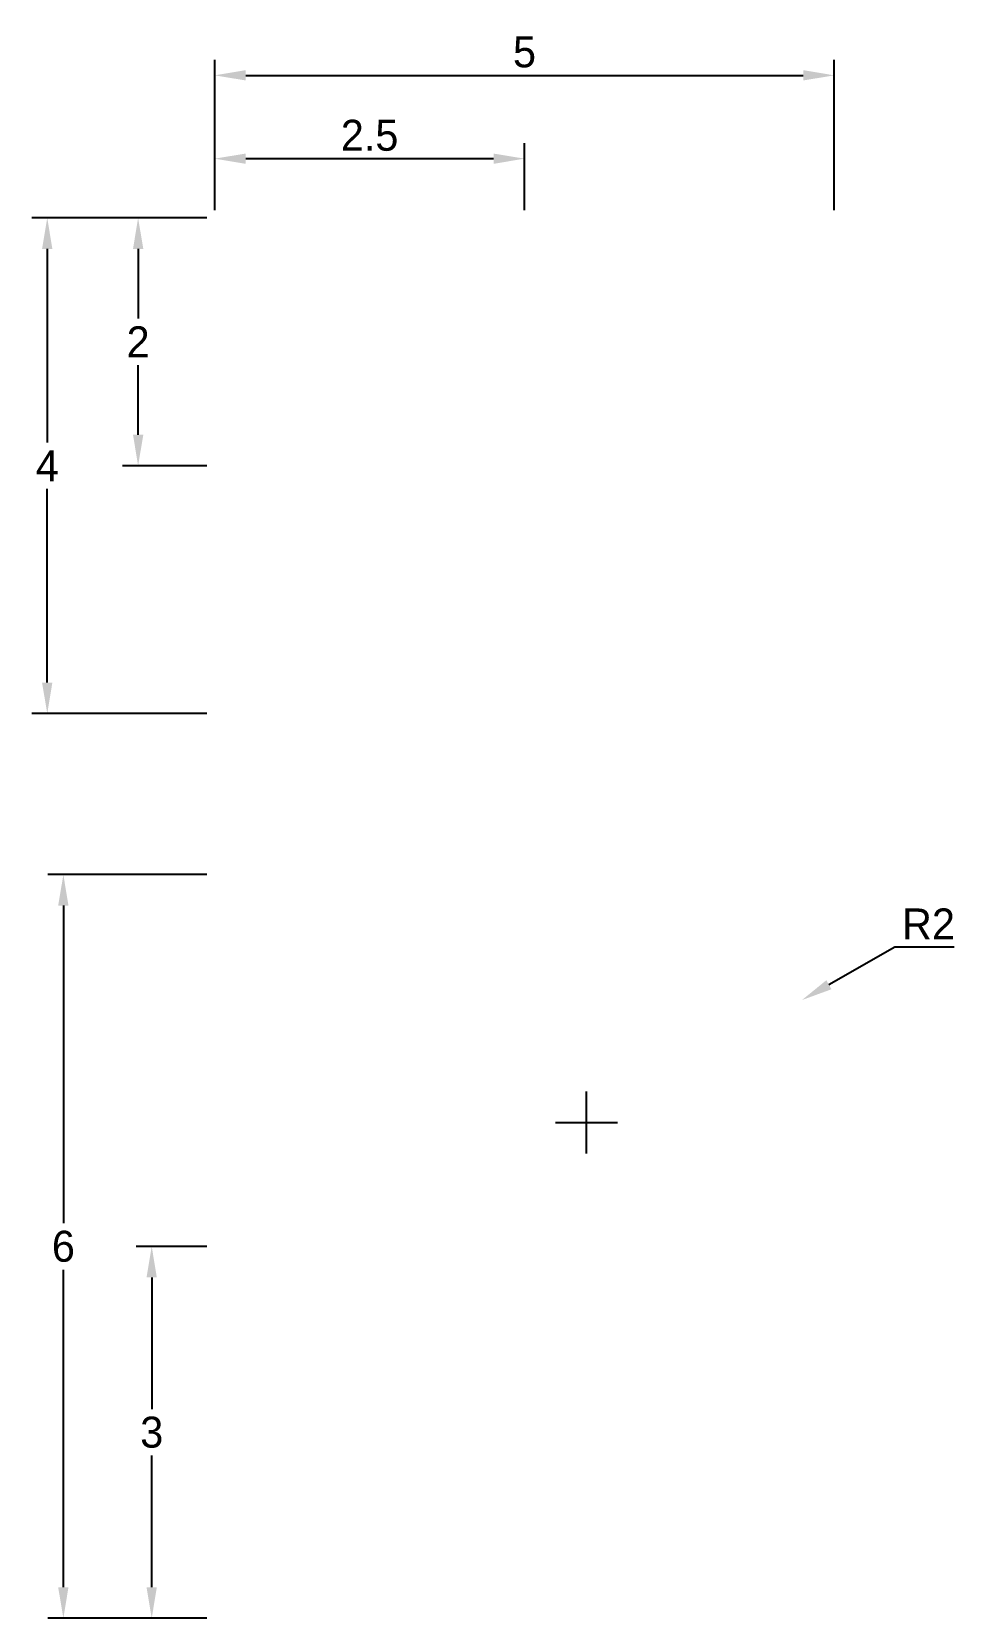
# Paper-space layout 'Layout1' of a CAD drawing. Header units: millimetres. Extents: x 66 to 140, y 51 to 179.
import ezdxf

# ---------------------------------------------------------------- set-up
doc = ezdxf.new("R2010")
doc.units = ezdxf.units.MM
doc.dimstyles.new('ISO-25', dxfattribs={"dimtxt": 2.5, "dimasz": 2.5, "dimexe": 1.25, "dimexo": 0.625, "dimtad": 1, "dimtih": 1, "dimtoh": 1, "dimdsep": 46, "dimtxsty": 'Standard', "dimcen": 2.5, "dimadec": 0, "dimazin": 0, "dimtfac": 1, "dimtofl": 0, "dimtmove": 0, "dimatfit": 3, "dimfxl": 1, "dimarcsym": 0})

# ---------------------------------------------------------------- blocks, each defined once
blk = doc.blocks.new('*D10')
at = {"color": 0, "lineweight": -2, "transparency": 16777216}
for p, q in [((79.87, 163.57), (65.74, 163.57)), ((66.99, 161.07), (66.99, 145.45)), ((66.99, 126.07), (66.99, 141.7)), ((79.87, 123.57), (65.74, 123.57))]:
    blk.add_line(p, q, dxfattribs=at)
at = {"color": 0, "transparency": 16777216}
for points in [[(66.57, 161.07), (67.4, 161.07), (66.99, 163.57)], [(66.57, 126.07), (67.4, 126.07), (66.99, 123.57)]]:
    blk.add_solid(points, dxfattribs=at)
at = {"layer": 'Defpoints', "color": 0, "transparency": 16777216}
for p in [(80.5, 163.57), (66.99, 123.57), (80.5, 123.57)]:
    blk.add_point(p, dxfattribs=at)
at = {"color": 0, "transparency": 16777216, "insert": (66.99, 143.57), "char_height": 2.5, "attachment_point": 5}
blk.add_mtext('4', dxfattribs=at)
blk = doc.blocks.new('*D11')
at = {"color": 0, "lineweight": -2, "transparency": 16777216}
for p, q in [((80.5, 164.2), (80.5, 169.6)), ((105.5, 164.2), (105.5, 169.6)), ((83, 168.35), (103, 168.35))]:
    blk.add_line(p, q, dxfattribs=at)
at = {"color": 0, "transparency": 16777216}
for points in [[(83, 168.76), (83, 167.93), (80.5, 168.35)], [(103, 168.76), (103, 167.93), (105.5, 168.35)]]:
    blk.add_solid(points, dxfattribs=at)
at = {"layer": 'Defpoints', "color": 0, "transparency": 16777216}
for p in [(105.5, 168.35), (80.5, 163.57), (105.5, 163.57)]:
    blk.add_point(p, dxfattribs=at)
at = {"color": 0, "transparency": 16777216, "insert": (93, 170.22), "char_height": 2.5, "attachment_point": 5}
blk.add_mtext('2.5', dxfattribs=at)
blk = doc.blocks.new('*D12')
at = {"color": 0, "lineweight": -2, "transparency": 16777216}
for p, q in [((80.5, 164.2), (80.5, 176.32)), ((130.5, 164.2), (130.5, 176.32)), ((83, 175.07), (128, 175.07))]:
    blk.add_line(p, q, dxfattribs=at)
at = {"color": 0, "transparency": 16777216}
for points in [[(83, 175.49), (83, 174.66), (80.5, 175.07)], [(128, 175.49), (128, 174.66), (130.5, 175.07)]]:
    blk.add_solid(points, dxfattribs=at)
at = {"layer": 'Defpoints', "color": 0, "transparency": 16777216}
for p in [(130.5, 175.07), (80.5, 163.57), (130.5, 163.57)]:
    blk.add_point(p, dxfattribs=at)
at = {"color": 0, "transparency": 16777216, "insert": (105.5, 176.95), "char_height": 2.5, "attachment_point": 5}
blk.add_mtext('5', dxfattribs=at)
blk = doc.blocks.new('*D13')
at = {"color": 0, "lineweight": -2, "transparency": 16777216}
for p, q in [((79.87, 163.57), (73.07, 163.57)), ((74.32, 161.07), (74.32, 155.45)), ((74.32, 146.07), (74.32, 151.7)), ((79.87, 143.57), (73.07, 143.57))]:
    blk.add_line(p, q, dxfattribs=at)
at = {"color": 0, "transparency": 16777216}
for points in [[(73.91, 161.07), (74.74, 161.07), (74.32, 163.57)], [(73.91, 146.07), (74.74, 146.07), (74.32, 143.57)]]:
    blk.add_solid(points, dxfattribs=at)
at = {"layer": 'Defpoints', "color": 0, "transparency": 16777216}
for p in [(80.5, 163.57), (74.32, 143.57), (80.5, 143.57)]:
    blk.add_point(p, dxfattribs=at)
at = {"color": 0, "transparency": 16777216, "insert": (74.32, 153.57), "char_height": 2.5, "attachment_point": 5}
blk.add_mtext('2', dxfattribs=at)
blk = doc.blocks.new('*D14')
at = {"color": 0, "lineweight": -2, "transparency": 16777216}
for p, q in [((135.39, 104.72), (130.06, 101.69)), ((140.18, 104.72), (135.39, 104.72)), ((110.5, 88.08), (110.5, 93.08)), ((108, 90.58), (113, 90.58))]:
    blk.add_line(p, q, dxfattribs=at)
at = {"color": 0, "transparency": 16777216}
blk.add_solid([(129.86, 102.06), (130.27, 101.33), (127.89, 100.46)], dxfattribs=at)
at = {"layer": 'Defpoints', "color": 0, "transparency": 16777216}
for p in [(127.89, 100.46), (110.5, 90.58)]:
    blk.add_point(p, dxfattribs=at)
at = {"color": 0, "transparency": 16777216, "insert": (138.1, 106.6), "char_height": 2.5, "attachment_point": 5}
blk.add_mtext('R2', dxfattribs=at)
blk = doc.blocks.new('*D15')
at = {"color": 0, "lineweight": -2, "transparency": 16777216}
for p, q in [((79.87, 110.58), (67.04, 110.58)), ((68.29, 108.08), (68.29, 82.45)), ((68.29, 53.08), (68.29, 78.7)), ((79.87, 50.58), (67.04, 50.58))]:
    blk.add_line(p, q, dxfattribs=at)
at = {"color": 0, "transparency": 16777216}
for points in [[(67.87, 108.08), (68.7, 108.08), (68.29, 110.58)], [(67.87, 53.08), (68.7, 53.08), (68.29, 50.58)]]:
    blk.add_solid(points, dxfattribs=at)
at = {"layer": 'Defpoints', "color": 0, "transparency": 16777216}
for p in [(80.5, 110.58), (68.29, 50.58), (80.5, 50.58)]:
    blk.add_point(p, dxfattribs=at)
at = {"color": 0, "transparency": 16777216, "insert": (68.29, 80.58), "char_height": 2.5, "attachment_point": 5}
blk.add_mtext('6', dxfattribs=at)
blk = doc.blocks.new('*D16')
at = {"color": 0, "lineweight": -2, "transparency": 16777216}
for p, q in [((79.87, 80.58), (74.17, 80.58)), ((75.42, 78.08), (75.42, 67.45)), ((75.42, 53.08), (75.42, 63.7)), ((79.87, 50.58), (74.17, 50.58))]:
    blk.add_line(p, q, dxfattribs=at)
at = {"color": 0, "transparency": 16777216}
for points in [[(75, 78.08), (75.83, 78.08), (75.42, 80.58)], [(75, 53.08), (75.83, 53.08), (75.42, 50.58)]]:
    blk.add_solid(points, dxfattribs=at)
at = {"layer": 'Defpoints', "color": 0, "transparency": 16777216}
for p in [(75.42, 80.58), (80.5, 80.58), (80.5, 50.58)]:
    blk.add_point(p, dxfattribs=at)
at = {"color": 0, "transparency": 16777216, "insert": (75.42, 65.58), "char_height": 2.5, "attachment_point": 5}
blk.add_mtext('3', dxfattribs=at)

psp = doc.layouts.get("Layout1")

# ---------------------------------------------------------------- dimensions: what is measured, and where the dimension line sits
for base, p2, picture, middle in [((130.498, 175.075), (130.498, 163.572), '*D12', (105.498, 176.95)), ((105.498, 168.345), (105.498, 163.572), '*D11', (92.998, 170.22))]:
    dim = psp.add_linear_dim(base=base, p1=(80.498, 163.572), p2=p2, dimstyle='ISO-25', override={"dimlfac": -0.1})
    dim.commit()
    dim.dimension.update_dxf_attribs({"geometry": picture, "text_midpoint": middle})
for base, p1, p2, picture, middle in [((66.986, 123.572), (80.498, 163.572), (80.498, 123.572), '*D10', (66.986, 143.572)), ((68.286, 50.579), (80.498, 110.579), (80.498, 50.579), '*D15', (68.286, 80.579))]:
    dim = psp.add_linear_dim(base=base, p1=p1, p2=p2, angle=90, dimstyle='ISO-25', override={"dimlfac": -0.1})
    dim.commit()
    dim.dimension.update_dxf_attribs({"geometry": picture, "text_midpoint": middle, "dimtype": 160})
for base, p1, p2, picture, middle in [((74.323, 143.572), (80.498, 163.572), (80.498, 143.572), '*D13', (74.323, 153.572)), ((75.418, 80.579), (80.498, 50.579), (80.498, 80.579), '*D16', (75.418, 65.579))]:
    dim = psp.add_linear_dim(base=base, p1=p1, p2=p2, angle=90, dimstyle='ISO-25', override={"dimlfac": -0.1})
    dim.commit()
    dim.dimension.update_dxf_attribs({"geometry": picture, "text_midpoint": middle})
dim = psp.add_radius_dim(center=(110.498, 90.579), mpoint=(127.887, 100.458), dimstyle='ISO-25', override={"dimlfac": -0.1})
dim.commit()
dim.dimension.update_dxf_attribs({"geometry": '*D14', "text_midpoint": (138.099, 104.721), "dimtype": 164})

doc.saveas('drawing.dxf')
